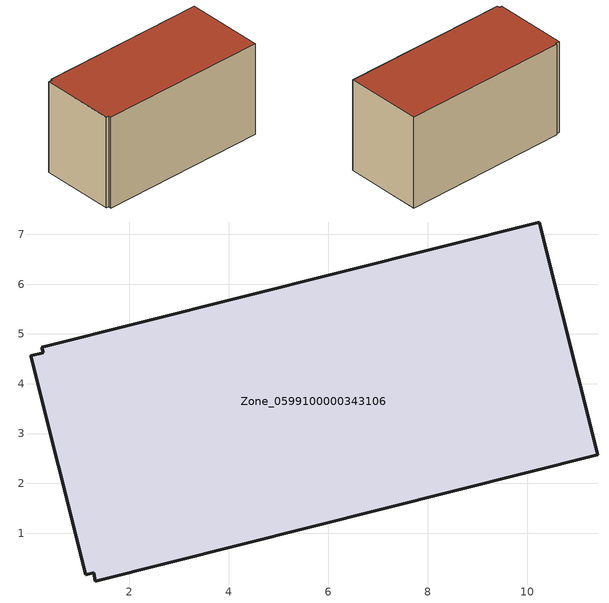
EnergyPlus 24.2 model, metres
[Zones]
Zone_0599100000343106
 floor ground (C_G): 0.03,4.57 0.27,4.62 0.24,4.73 10.24,7.25 11.41,2.58 1.32,0.04 1.28,0.21 1.13,0.17 z0
 wall outside (C_F): 10.24,7.25 0.24,4.73 0.27,4.62 0.03,4.57 1.13,0.17 1.28,0.21 1.32,0.04 11.41,2.58 10.24,7.25 z0:5.81
 roof outside (C_R): 0.27,4.62 0.03,4.57 1.13,0.17 1.28,0.21 1.32,0.04 11.41,2.58 10.24,7.25 0.24,4.73 z5.81
[BUILDING]
Pand.0599100000343106: North Axis=0; Terrain=City; Loads Convergence Tolerance Value=0.04; Temperature Convergence Tolerance Value=0.4; Solar Distribution=FullExterior; Maximum Number of Warmup Days=25; Minimum Number of Warmup Days=1
[Site:Location]
Rotterdam.The.Hague.AP_ZH_NLD Design_Conditions: Latitude=51.96; Longitude=4.45; Time Zone=1; Elevation=-4.5
[SITE:GROUNDTEMPERATURE:BUILDINGSURFACE]
18, 18, 18, 18, 18, 18, 18, 18, 18, 18, 18, 18
[MATERIAL] Thermal Absorptance=0.9; Solar Absorptance=0.7; Visible Absorptance=0.7
Name | Roughness | Thickness | Conductivity | Density | Specific Heat
G.TI.1992-2005 | MediumSmooth | 0.15 | 0.06 | 540 | 1210
F.TI.1992-2005 | Rough | 0.3 | 0.12 | 1920 | 840
R.TI.1992-2005 | MediumRough | 0.2 | 0.08 | 1500 | 1000
[CONSTRUCTION]
C_G: G.TI.1992-2005
C_F: F.TI.1992-2005
C_R: R.TI.1992-2005
[ZONE]
Zone_0599100000343106: Type=1; Multiplier=1; Ceiling Height=Autocalculate; Volume=Autocalculate; Floor Area=autocalculate; Part of Total Floor Area=Yes
[ZONEINFILTRATION:DESIGNFLOWRATE]
Infil_Zone_0599100000343106: Zone or ZoneList or Space or SpaceList=Zone_0599100000343106; Schedule=AlwaysOn; Design Flow Rate Calculation Method=Flow/Area; Flow Rate per Floor Area=0.0015; Constant Term Coefficient=1; Temperature Term Coefficient=0; Velocity Term Coefficient=0; Velocity Squared Term Coefficient=0
[HVACTEMPLATE:ZONE:IDEALLOADSAIRSYSTEM]
Zone_0599100000343106: Maximum Heating Supply Air Temperature=50; Minimum Cooling Supply Air Temperature=13; Maximum Heating Supply Air Humidity Ratio=0.0156; Minimum Cooling Supply Air Humidity Ratio=0.0077; Heating Limit=NoLimit; Cooling Limit=NoLimit; Dehumidification Control Type=ConstantSensibleHeatRatio; Cooling Sensible Heat Ratio=0.7; Dehumidification Setpoint=60; Humidification Control Type=None; Humidification Setpoint=30; Outdoor Air Method=None; Outdoor Air Flow Rate per Person=0.00944; Outdoor Air Flow Rate per Zone Floor Area=0; Outdoor Air Flow Rate per Zone=0; Demand Controlled Ventilation Type=None; Outdoor Air Economizer Type=NoEconomizer; Heat Recovery Type=None; Sensible Heat Recovery Effectiveness=0.7; Latent Heat Recovery Effectiveness=0.65
[ZONECONTROL:THERMOSTAT]
ThermostatControl_Zone_0599100000343106: Zone or ZoneList=Zone_0599100000343106; Control Type Schedule=DualSetpointControlType; Control 1=Thermostat_Zone_0599100000343106; Temperature Difference Between Cutout And Setpoint=0
[THERMOSTATSETPOINT:DUALSETPOINT]
Thermostat_Zone_0599100000343106: Heating Setpoint Temperature Schedule=HeatingSetpoint_Zone_0599100000343106; Cooling Setpoint Temperature Schedule=CoolingSetpoint_Zone_0599100000343106
[SCHEDULE:COMPACT]
HeatingSetpoint_Zone_0599100000343106: Through: 12/31, For: AllDays, Until: 24:00, 21
CoolingSetpoint_Zone_0599100000343106: Through: 12/31, For: AllDays, Until: 24:00, 24
DualSetpointControlType: Through: 12/31, For: AllDays, Until: 24:00, 4
AlwaysOn: Through: 12/31, For: AllDays, Until: 24:00, 1
